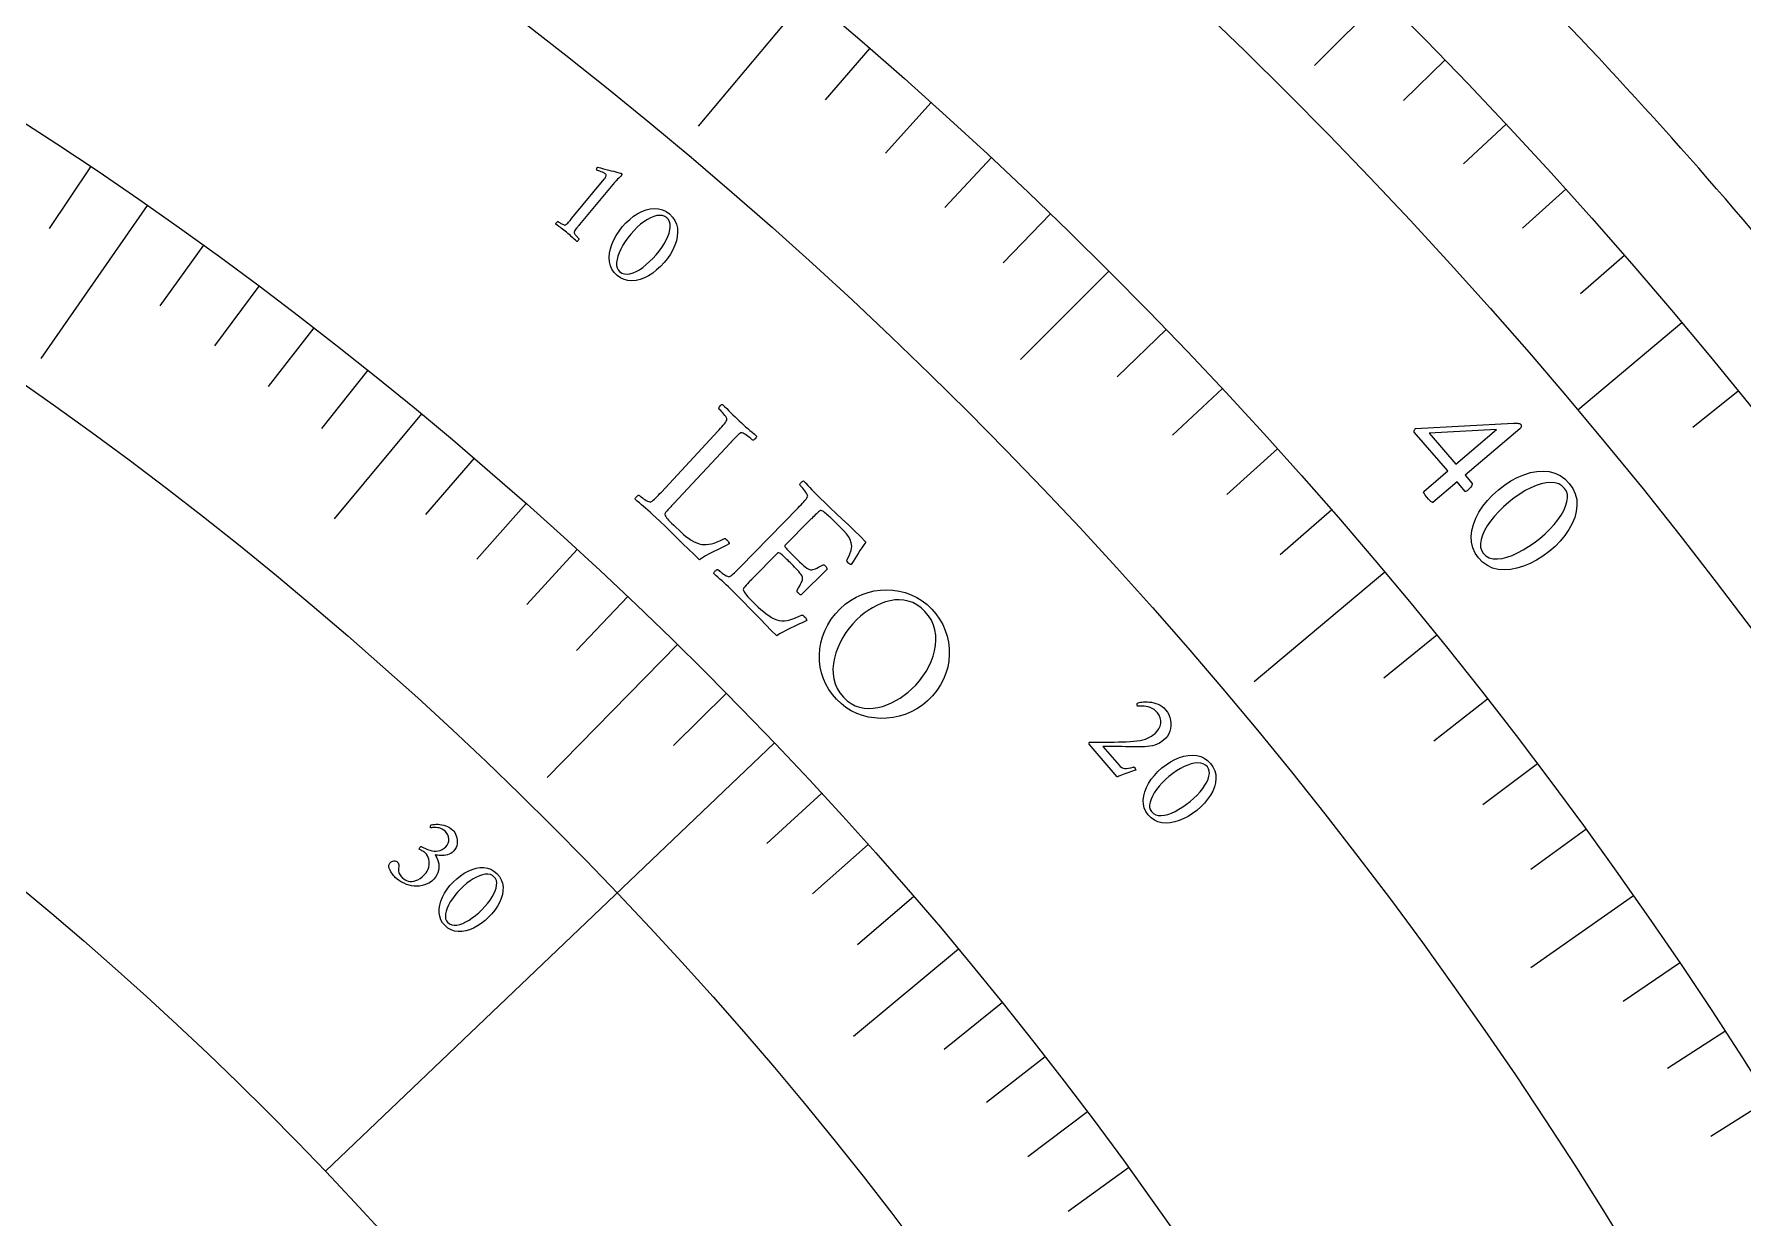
# Model space of a CAD drawing. Header units: millimetres. Extents: x -60 to 60, y -60 to 76.
# Drawn here: x 25.93 to 45.75, y 27.41 to 41.15 of the extents above; entities that cross this region are included whole.
import ezdxf

# ---------------------------------------------------------------- set-up
doc = ezdxf.new("R2010")
doc.units = ezdxf.units.MM
for name, color, linetype in [('CUT_OUTER', 1, 'Continuous'), ('ENGRAVE', 7, 'Continuous'), ('ENGRAVE_FINE', 8, 'Continuous'), ('TEXT', 5, 'Continuous')]:
    doc.layers.add(name, color=color, linetype=linetype)

msp = doc.modelspace()

# ---------------------------------------------------------------- linework, layer by layer
at = {"layer": 'CUT_OUTER'}
msp.add_arc((2.953, 2.4483), 56.2797, 39.53446, 49.76836, dxfattribs=at)
at = {"layer": 'ENGRAVE'}
for points in [[(34.9034, 41.5962), (33.6306, 40.0794)], [(41.5779, 41.5779), (40.7824, 40.7824)], [(27.2413, 39.1561), (26.0077, 37.383)], [(38.3959, 38.3959), (37.3692, 37.3692)], [(45.0434, 37.7959), (43.8369, 36.7835)], [(30.4203, 36.7409), (29.4102, 35.5208)], [(41.5962, 34.9034), (40.0794, 33.6306)], [(33.3912, 34.0634), (31.8792, 32.5209)], [(34.5164, 32.9227), (29.3064, 27.9533)], [(44.48, 31.1452), (43.2905, 30.3124)], [(36.6513, 30.5283), (35.4342, 29.5145)]]:
    msp.add_lwpolyline(points, dxfattribs=at)
for radius in [58.8, 58.8, 57.225, 54.3, 54.3, 51.99, 47.7, 47.7, 45.18, 40.5, 40.5]:
    msp.add_circle((0, 0), radius, dxfattribs=at)
at = {"layer": 'ENGRAVE_FINE'}
for points in [[(35.624, 40.9807), (35.1044, 40.383)], [(42.2972, 40.8459), (41.8116, 40.377)], [(36.3338, 40.3528), (35.8038, 39.7642)], [(43.0036, 40.1015), (42.5099, 39.6412)], [(37.0325, 39.7125), (36.4924, 39.1333)], [(26.5825, 39.6063), (26.101, 38.8889)], [(43.6969, 39.3449), (43.1953, 38.8932)], [(37.7199, 39.0602), (37.1698, 38.4904)], [(27.8927, 38.6948), (27.3874, 37.9939)], [(44.3769, 38.5763), (43.8675, 38.1334)], [(28.5365, 38.2225), (28.0196, 37.5302)], [(29.1724, 37.7393), (28.644, 37.0558)], [(39.0602, 37.7199), (38.4904, 37.1698)], [(29.8005, 37.2454), (29.2607, 36.5708)], [(39.7125, 37.0325), (39.1333, 36.4924)], [(45.6962, 37.004), (45.1716, 36.5792)], [(40.3528, 36.3338), (39.7642, 35.8038)], [(31.0319, 36.2259), (30.4698, 35.5697)], [(31.6349, 35.7005), (31.0619, 35.0538)], [(40.9807, 35.624), (40.383, 35.1044)], [(32.2293, 35.1648), (31.6455, 34.5279)], [(32.8148, 34.6191), (32.2204, 33.992)], [(42.199, 34.1721), (41.5835, 33.6737)], [(33.9585, 33.4979), (33.3434, 32.8911)], [(42.789, 33.4304), (42.1649, 32.9428)], [(43.3659, 32.6786), (42.7334, 32.2019)], [(35.0648, 32.338), (34.4297, 31.7523)], [(43.9296, 31.9167), (43.2889, 31.4512)], [(35.6035, 31.7439), (34.9587, 31.1689)], [(36.1324, 31.1406), (35.4779, 30.5766)], [(45.0167, 30.3642), (44.3601, 29.9213)], [(37.16, 29.907), (36.4869, 29.3653)], [(45.5398, 29.5739), (44.8756, 29.1425)], [(37.6583, 29.2769), (36.9762, 28.7466)], [(46.049, 28.7746), (45.3774, 28.3549)], [(38.1462, 28.6383), (37.4553, 28.1196)], [(38.6235, 27.9913), (37.9239, 27.4843)]]:
    msp.add_lwpolyline(points, dxfattribs=at)
at = {"layer": 'TEXT'}
for points in [[(32.1674, 39.0089), (32.5419, 39.4631), (32.5508, 39.4745), (32.5575, 39.4845), (32.5619, 39.4933), (32.5642, 39.5007), (32.5644, 39.5073), (32.5628, 39.5135), (32.5592, 39.5193), (32.5538, 39.5248), (32.5461, 39.5302), (32.5357, 39.536), (32.5228, 39.5421), (32.5071, 39.5487), (32.4912, 39.5548), (32.4771, 39.5601), (32.4649, 39.5644), (32.4546, 39.5677), (32.4535, 39.5757), (32.4541, 39.5831), (32.4563, 39.5898), (32.4602, 39.5959), (32.4602, 39.5959), (32.4604, 39.5962), (32.4607, 39.5965), (32.4611, 39.597), (32.463, 39.599), (32.4648, 39.6003), (32.4665, 39.6009), (32.4682, 39.6009), (32.4999, 39.5923), (32.5315, 39.5839), (32.5629, 39.5757), (32.5941, 39.5678), (32.624, 39.5603), (32.6511, 39.5534), (32.6756, 39.5471), (32.6975, 39.5414), (32.7155, 39.5366), (32.7286, 39.5331), (32.7366, 39.5308), (32.7397, 39.5297), (32.742, 39.5277), (32.7444, 39.5251), (32.7456, 39.5219), (32.7456, 39.5183), (32.7445, 39.5141), (32.7428, 39.5099), (32.7413, 39.5061), (32.7398, 39.5027), (32.7385, 39.4998), (32.7367, 39.4982), (32.7315, 39.4937), (32.7227, 39.4861), (32.7105, 39.4755), (32.6956, 39.4617), (32.6789, 39.4444), (32.6603, 39.4237), (32.6398, 39.3996), (32.2557, 38.9359), (32.2454, 38.9235), (32.2356, 38.9114), (32.2262, 38.8997), (32.2173, 38.8884), (32.2092, 38.8776), (32.2024, 38.8673), (32.197, 38.8576), (32.1929, 38.8486), (32.1926, 38.8442), (32.1939, 38.8386), (32.1968, 38.8319), (32.2015, 38.824), (32.2073, 38.8157), (32.2136, 38.8075), (32.2204, 38.7995), (32.2277, 38.7917), (32.2347, 38.7845), (32.2407, 38.7786), (32.2457, 38.774), (32.2496, 38.7705), (32.2489, 38.7665), (32.2471, 38.762), (32.2442, 38.7568), (32.2403, 38.7511), (32.2358, 38.7459), (32.2315, 38.742), (32.2272, 38.7395), (32.2229, 38.7384), (32.2071, 38.7535), (32.192, 38.7678), (32.1774, 38.7815), (32.1636, 38.7945), (32.1496, 38.8073), (32.135, 38.8204), (32.1195, 38.8337), (32.1033, 38.8473), (32.0876, 38.8601), (32.0724, 38.8721), (32.0577, 38.8833), (32.0436, 38.8937), (32.0292, 38.904), (32.0137, 38.9151), (31.9972, 38.927), (31.9796, 38.9395), (31.9799, 38.9439), (31.9815, 38.9486), (31.9845, 38.9536), (31.9889, 38.959), (31.9937, 38.9639), (31.9982, 38.9677), (32.0023, 38.9703), (32.0061, 38.9718), (32.0102, 38.9686), (32.0158, 38.9646), (32.0227, 38.9598), (32.031, 38.9542), (32.0401, 38.9485), (32.0492, 38.9433), (32.0584, 38.9387), (32.0677, 38.9346), (32.0763, 38.9316), (32.0832, 38.9301), (32.0885, 38.9301), (32.0923, 38.9318), (32.1005, 38.9374), (32.109, 38.9445), (32.118, 38.9529), (32.1274, 38.9627), (32.1371, 38.9734), (32.147, 38.9847), (32.1571, 38.9965), (32.1674, 39.0089)], [(33.2981, 39.0585), (33.3336, 39.0229), (33.3608, 38.9839), (33.3796, 38.9415), (33.39, 38.8955), (33.3929, 38.8473), (33.3891, 38.7979), (33.3784, 38.7473), (33.3609, 38.6955), (33.3375, 38.6437), (33.3089, 38.593), (33.2752, 38.5434), (33.2364, 38.4949), (33.194, 38.4494), (33.1498, 38.4089), (33.1037, 38.3733), (33.0558, 38.3427), (33.007, 38.3178), (32.9585, 38.2996), (32.9103, 38.288), (32.8623, 38.283), (32.8156, 38.2857), (32.7714, 38.2969), (32.7295, 38.3167), (32.69, 38.3451), (32.6567, 38.3788), (32.6311, 38.4165), (32.6132, 38.4583), (32.6031, 38.504), (32.6001, 38.5524), (32.6037, 38.6021), (32.6137, 38.6531), (32.6303, 38.7054), (32.6527, 38.7578), (32.6804, 38.8091), (32.7133, 38.8593), (32.7514, 38.9083), (32.7932, 38.9543), (32.837, 38.9953), (32.8827, 39.0314), (32.9304, 39.0625), (32.979, 39.0877), (33.0276, 39.106), (33.0761, 39.1175), (33.1244, 39.122), (33.1715, 39.1188), (33.2162, 39.1072), (33.2584, 39.0871), (33.2981, 39.0585)], [(33.2691, 39.0128), (33.2441, 39.0295), (33.2163, 39.0394), (33.1855, 39.0426), (33.1519, 39.0391), (33.1163, 39.0295), (33.0796, 39.0147), (33.0418, 38.9945), (33.0029, 38.9691), (32.9637, 38.9391), (32.9251, 38.9051), (32.8871, 38.8672), (32.8498, 38.8253), (32.8151, 38.782), (32.7842, 38.7386), (32.757, 38.695), (32.7337, 38.6512), (32.7145, 38.6085), (32.7001, 38.5681), (32.6903, 38.5299), (32.6852, 38.494), (32.6853, 38.4614), (32.6912, 38.4332), (32.7028, 38.4093), (32.7203, 38.3898), (32.7464, 38.3723), (32.7751, 38.3621), (32.8065, 38.3592), (32.8404, 38.3636), (32.8762, 38.3744), (32.9132, 38.3906), (32.9512, 38.4122), (32.9904, 38.4392), (33.0298, 38.4705), (33.0685, 38.5052), (33.1065, 38.5432), (33.1437, 38.5845), (33.1791, 38.6279), (33.2103, 38.671), (33.2375, 38.7137), (33.2606, 38.7562), (33.2792, 38.7976), (33.2931, 38.8369), (33.3022, 38.8741), (33.3065, 38.9092), (33.3056, 38.9413), (33.2991, 38.9693), (33.2869, 38.9931), (33.2691, 39.0128)], [(33.3478, 35.6991), (33.346, 35.6972), (33.3439, 35.6949), (33.3413, 35.6922), (33.3384, 35.689), (33.3308, 35.6809), (33.3221, 35.6716), (33.3123, 35.6611), (33.3014, 35.6495), (33.2904, 35.6374), (33.28, 35.6257), (33.2704, 35.6144), (33.2614, 35.6033), (33.254, 35.5933), (33.249, 35.585), (33.2464, 35.5784), (33.2461, 35.5735), (33.25, 35.56), (33.2558, 35.5467), (33.2637, 35.5337), (33.2737, 35.5209), (33.2864, 35.5069), (33.3029, 35.4899), (33.3232, 35.47), (33.3471, 35.4472), (33.4386, 35.3609), (33.4631, 35.339), (33.49, 35.3174), (33.5193, 35.2961), (33.551, 35.275), (33.5833, 35.2561), (33.6142, 35.2414), (33.6438, 35.2309), (33.6722, 35.2247), (33.6982, 35.2225), (33.7256, 35.2229), (33.7546, 35.2259), (33.785, 35.2315), (33.8174, 35.2403), (33.8523, 35.2531), (33.8896, 35.2699), (33.9294, 35.2907), (33.9363, 35.2925), (33.9441, 35.291), (33.9527, 35.2863), (33.9622, 35.2783), (33.9753, 35.2646), (33.9847, 35.2519), (33.9904, 35.2404), (33.9924, 35.2301), (33.9481, 35.2078), (33.9023, 35.185), (33.8549, 35.1616), (33.8061, 35.1377), (33.7591, 35.1136), (33.717, 35.09), (33.6799, 35.0667), (33.6478, 35.0439), (33.583, 35.1064), (33.5187, 35.169), (33.4549, 35.2317), (33.3915, 35.2945), (33.3261, 35.359), (33.256, 35.427), (33.1812, 35.4982), (33.1017, 35.5728), (33.0738, 35.5984), (33.0471, 35.6223), (33.0216, 35.6445), (32.9972, 35.665), (32.9734, 35.685), (32.9494, 35.7057), (32.9252, 35.7271), (32.9009, 35.7491), (32.9018, 35.7558), (32.9047, 35.7629), (32.9097, 35.7704), (32.9169, 35.7783), (32.9248, 35.7855), (32.932, 35.7909), (32.9387, 35.7946), (32.9446, 35.7966), (32.9509, 35.7911), (32.9595, 35.7841), (32.9705, 35.7754), (32.9839, 35.765), (32.9986, 35.7543), (33.0135, 35.7444), (33.0286, 35.7353), (33.0438, 35.727), (33.0577, 35.7206), (33.0691, 35.7169), (33.0778, 35.7161), (33.0839, 35.7182), (33.0969, 35.7263), (33.1106, 35.7365), (33.125, 35.749), (33.1399, 35.7636), (33.1555, 35.7796), (33.1715, 35.7963), (33.188, 35.8138), (33.205, 35.832), (33.8578, 36.5365), (33.8747, 36.5549), (33.891, 36.5728), (33.9068, 36.5903), (33.9219, 36.6074), (33.9356, 36.6238), (33.9471, 36.6394), (33.9564, 36.654), (33.9635, 36.6678), (33.9655, 36.6747), (33.9641, 36.6837), (33.9592, 36.6947), (33.9508, 36.7078), (33.9404, 36.7218), (33.9293, 36.7359), (33.9175, 36.75), (33.9052, 36.764), (33.8935, 36.7768), (33.8836, 36.7874), (33.8756, 36.7956), (33.8695, 36.8016), (33.8709, 36.8077), (33.874, 36.8147), (33.8788, 36.8224), (33.8853, 36.8309), (33.8926, 36.8386), (33.8996, 36.8443), (33.9065, 36.8477), (33.9132, 36.849), (33.9382, 36.8243), (33.9629, 36.7997), (33.9873, 36.7751), (34.0113, 36.7506), (34.0352, 36.7264), (34.0592, 36.7028), (34.0832, 36.6796), (34.1073, 36.6569), (34.1322, 36.6339), (34.1571, 36.6116), (34.182, 36.5899), (34.2068, 36.5687), (34.2318, 36.5476), (34.2573, 36.5258), (34.2831, 36.5034), (34.3094, 36.4804), (34.3086, 36.4736), (34.3057, 36.4665), (34.3006, 36.4591), (34.2933, 36.4513), (34.2853, 36.4441), (34.278, 36.4388), (34.2713, 36.4352), (34.2652, 36.4334), (34.2589, 36.4391), (34.2501, 36.4465), (34.2389, 36.4555), (34.2252, 36.4663), (34.2104, 36.4775), (34.1957, 36.488), (34.1811, 36.4978), (34.1667, 36.5069), (34.1533, 36.5141), (34.1419, 36.5183), (34.1325, 36.5194), (34.1251, 36.5175), (34.1143, 36.5106), (34.1029, 36.5019), (34.0909, 36.4915), (34.0782, 36.4793), (34.0649, 36.4659), (34.0512, 36.4517), (34.037, 36.4368), (34.0223, 36.4212), (34.0199, 36.4187), (34.0176, 36.4161), (34.0152, 36.4136), (34.0129, 36.4111), (34.0105, 36.4086), (34.0082, 36.406), (34.0058, 36.4035), (34.0034, 36.401)], [(43.1726, 36.6176), (43.1773, 36.6109), (43.18, 36.604), (43.1806, 36.597), (43.1791, 36.5899), (43.1763, 36.5831), (43.1729, 36.5771), (43.1689, 36.5717), (43.1642, 36.5672), (42.5275, 36.0277), (42.6087, 35.9315), (42.6109, 35.9264), (42.6104, 35.9195), (42.6073, 35.9106), (42.6014, 35.8998), (42.5935, 35.8882), (42.5841, 35.8767), (42.5731, 35.8653), (42.5606, 35.8541), (42.5519, 35.8472), (42.5438, 35.8421), (42.5365, 35.8386), (42.5299, 35.8367), (42.4348, 35.9492), (42.152, 35.7096), (42.1512, 35.7101), (42.1487, 35.7114), (42.1446, 35.7137), (42.1388, 35.7168), (42.1305, 35.7229), (42.1189, 35.7341), (42.1038, 35.7503), (42.0853, 35.7715), (42.0647, 35.7973), (42.052, 35.8174), (42.0469, 35.8316), (42.0497, 35.8401), (42.3268, 36.0764), (41.9379, 36.5277), (41.9373, 36.5339), (41.9376, 36.54), (41.9389, 36.5461), (41.9412, 36.552), (41.9439, 36.5576), (41.9469, 36.5624), (41.9499, 36.5664), (41.9531, 36.5697), (43.09, 36.6313), (43.0992, 36.6312), (43.1099, 36.6309), (43.122, 36.6303), (43.1355, 36.6295), (43.1486, 36.6281), (43.1591, 36.6256), (43.1671, 36.6222), (43.1726, 36.6176)], [(42.891, 36.5573), (42.1092, 36.5157), (42.4192, 36.1551)], [(43.7357, 35.933), (43.7776, 35.8728), (43.8066, 35.8097), (43.8227, 35.7439), (43.826, 35.6753), (43.8178, 35.6054), (43.7996, 35.5355), (43.7713, 35.4658), (43.733, 35.3961), (43.6861, 35.328), (43.6321, 35.2628), (43.571, 35.2005), (43.5028, 35.1412), (43.4304, 35.0871), (43.3567, 35.0405), (43.2815, 35.0015), (43.2049, 34.9701), (43.1287, 34.9471), (43.0546, 34.9335), (42.9825, 34.9293), (42.9126, 34.9346), (42.8466, 34.9503), (42.7862, 34.9777), (42.7314, 35.0167), (42.6822, 35.0674), (42.6431, 35.1241), (42.6162, 35.1846), (42.6014, 35.2488), (42.5986, 35.3168), (42.6067, 35.3868), (42.6244, 35.4571), (42.6518, 35.5275), (42.6888, 35.5983), (42.7342, 35.6676), (42.7868, 35.7341), (42.8467, 35.7976), (42.9137, 35.8582), (42.9852, 35.9135), (43.0583, 35.9612), (43.1329, 36.0012), (43.2092, 36.0336), (43.2853, 36.0573), (43.3596, 36.0711), (43.432, 36.075), (43.5025, 36.0691), (43.5693, 36.0524), (43.6305, 36.0241), (43.6859, 35.9843), (43.7357, 35.933)], [(35.0431, 35.7633), (35.1027, 35.7054), (35.1659, 35.645), (35.2325, 35.5822), (35.3024, 35.5171), (35.3733, 35.4507), (35.4427, 35.3844), (35.5105, 35.3183), (35.5767, 35.2522), (35.5515, 35.2183), (35.5281, 35.185), (35.5066, 35.1524), (35.4869, 35.1203), (35.4678, 35.0884), (35.4481, 35.0563), (35.4277, 35.0241), (35.4068, 34.9916), (35.3984, 34.993), (35.3895, 34.9968), (35.3803, 35.0031), (35.3706, 35.0118), (35.3619, 35.0221), (35.357, 35.0313), (35.3561, 35.0394), (35.359, 35.0464), (35.3884, 35.1046), (35.4062, 35.1567), (35.4125, 35.2028), (35.4073, 35.243), (35.3937, 35.2795), (35.3746, 35.3149), (35.3503, 35.349), (35.3205, 35.382), (35.1806, 35.5211), (35.1745, 35.5271), (35.1662, 35.535), (35.1557, 35.5448), (35.1431, 35.5567), (35.1294, 35.5691), (35.1158, 35.5808), (35.1023, 35.5918), (35.0889, 35.6021), (35.0765, 35.6104), (35.066, 35.6157), (35.0575, 35.6178), (35.0508, 35.6169), (35.0399, 35.6103), (35.0282, 35.602), (35.0159, 35.5919), (35.0029, 35.58), (34.9896, 35.5671), (34.9761, 35.5539), (34.9625, 35.5404), (34.9488, 35.5266), (34.9435, 35.5212), (34.9387, 35.5164), (34.9346, 35.5122), (34.931, 35.5086), (34.6371, 35.2098), (34.6355, 35.2055), (34.6372, 35.1991), (34.6422, 35.1908), (34.6505, 35.1804), (34.6608, 35.1688), (34.672, 35.1568), (34.684, 35.1443), (34.6968, 35.1315), (34.7809, 35.0483), (34.8083, 35.0214), (34.8329, 34.9982), (34.8547, 34.9785), (34.8737, 34.9623), (34.8908, 34.9496), (34.9067, 34.94), (34.9215, 34.9335), (34.9352, 34.9303), (34.9486, 34.9297), (34.9626, 34.9314), (34.9772, 34.9353), (34.9924, 34.9415), (35.009, 34.9496), (35.0279, 34.9597), (35.049, 34.9715), (35.0724, 34.9852), (35.0795, 34.9881), (35.0875, 34.9871), (35.0967, 34.9822), (35.1068, 34.9735), (35.1155, 34.9638), (35.1216, 34.9545), (35.1253, 34.9457), (35.1266, 34.9373), (34.8261, 34.6384), (34.8192, 34.6397), (34.8114, 34.6434), (34.8029, 34.6495), (34.7935, 34.6581), (34.7854, 34.6677), (34.7805, 34.6769), (34.7789, 34.6857), (34.7805, 34.694), (34.7963, 34.7207), (34.8095, 34.7437), (34.8199, 34.763), (34.8278, 34.7787), (34.8336, 34.7917), (34.8379, 34.8028), (34.8409, 34.812), (34.8424, 34.8195), (34.8429, 34.826), (34.8428, 34.8325), (34.842, 34.8391), (34.8407, 34.8456), (34.8383, 34.854), (34.8327, 34.8646), (34.8239, 34.8773), (34.812, 34.8922), (34.798, 34.9084), (34.783, 34.9251), (34.7672, 34.9423), (34.7504, 34.96), (34.7333, 34.9777), (34.7167, 34.9947), (34.7005, 35.0111), (34.6846, 35.0269), (34.6735, 35.0378), (34.6616, 35.0493), (34.6488, 35.0614), (34.6352, 35.0741), (34.6216, 35.0866), (34.6087, 35.0979), (34.5965, 35.1081), (34.585, 35.1172), (34.5748, 35.1241), (34.5663, 35.1279), (34.5596, 35.1285), (34.5547, 35.126), (34.2543, 34.8206), (34.2524, 34.8188), (34.2502, 34.8165), (34.2476, 34.8138), (34.2446, 34.8108), (34.2325, 34.7984), (34.2189, 34.7843), (34.2038, 34.7684), (34.1872, 34.7509), (34.1722, 34.734), (34.1616, 34.7203), (34.1556, 34.7099), (34.1542, 34.7026), (34.1577, 34.6889), (34.1632, 34.6755), (34.1708, 34.6623), (34.1804, 34.6493), (34.1928, 34.6349), (34.2089, 34.6175), (34.2286, 34.5971), (34.2519, 34.5737), (34.3282, 34.498), (34.3572, 34.4706), (34.3873, 34.4447), (34.4187, 34.4205), (34.4513, 34.3979), (34.4836, 34.3781), (34.5144, 34.3623), (34.5436, 34.3506), (34.5711, 34.3428), (34.6014, 34.3378), (34.6322, 34.3373), (34.6635, 34.3413), (34.6954, 34.3499), (34.728, 34.3614), (34.7613, 34.3739), (34.7953, 34.3875), (34.83, 34.4022), (34.8369, 34.4038), (34.8446, 34.4021), (34.8532, 34.3972), (34.8625, 34.389), (34.8752, 34.3749), (34.8842, 34.362), (34.8896, 34.3504), (34.8914, 34.34), (34.8465, 34.3189), (34.8001, 34.2973), (34.7522, 34.2751), (34.7028, 34.2524), (34.6551, 34.2296), (34.6125, 34.207), (34.5748, 34.1848), (34.5421, 34.1628), (34.4789, 34.2269), (34.4162, 34.2911), (34.3541, 34.3555), (34.2924, 34.4199), (34.2286, 34.4861), (34.1603, 34.5558), (34.0874, 34.629), (34.0098, 34.7056), (33.9826, 34.7319), (33.9566, 34.7565), (33.9316, 34.7793), (33.9078, 34.8004), (33.8844, 34.8211), (33.861, 34.8424), (33.8374, 34.8644), (33.8137, 34.8871), (33.8147, 34.8937), (33.8178, 34.9007), (33.823, 34.9081), (33.8304, 34.9158), (33.8385, 34.9228), (33.8459, 34.928), (33.8526, 34.9316), (33.8586, 34.9334), (33.8647, 34.9278), (33.8731, 34.9205), (33.8839, 34.9115), (33.8971, 34.9008), (33.9115, 34.8897), (33.9261, 34.8794), (33.9409, 34.87), (33.9559, 34.8613), (33.9697, 34.8545), (33.9809, 34.8505), (33.9896, 34.8495), (33.9957, 34.8514), (34.009, 34.8592), (34.023, 34.8691), (34.0376, 34.8811), (34.053, 34.8953), (34.0689, 34.9109), (34.0854, 34.9273), (34.1023, 34.9443), (34.1197, 34.9621), (34.7906, 35.6495), (34.8079, 35.6674), (34.8247, 35.6849), (34.8409, 35.702), (34.8565, 35.7187), (34.8706, 35.7347), (34.8825, 35.75), (34.8922, 35.7644), (34.8996, 35.778), (34.9018, 35.7848), (34.9007, 35.7938), (34.896, 35.805), (34.888, 35.8182), (34.8779, 35.8326), (34.8672, 35.8469), (34.8558, 35.8613), (34.8438, 35.8756), (34.8325, 35.8888), (34.8229, 35.8996), (34.8151, 35.908), (34.8091, 35.9141), (34.8107, 35.9202), (34.8139, 35.9271), (34.8189, 35.9347), (34.8257, 35.943), (34.8331, 35.9506), (34.8403, 35.956), (34.8473, 35.9593), (34.854, 35.9604), (34.8784, 35.9351), (34.9024, 35.9098), (34.9262, 35.8846), (34.9496, 35.8595), (34.9728, 35.8347), (34.9962, 35.8104), (35.0196, 35.7866), (35.0431, 35.7633)], [(43.6824, 35.8749), (43.6508, 35.9054), (43.6134, 35.9269), (43.5701, 35.9394), (43.521, 35.943), (43.4676, 35.9385), (43.4111, 35.9266), (43.3518, 35.9075), (43.2895, 35.8811), (43.2257, 35.8481), (43.1618, 35.8092), (43.0978, 35.7646), (43.0336, 35.7142), (42.9729, 35.661), (42.9176, 35.6066), (42.8676, 35.5511), (42.823, 35.4944), (42.7847, 35.4382), (42.7537, 35.384), (42.73, 35.3318), (42.7135, 35.2817), (42.7053, 35.235), (42.7065, 35.1931), (42.717, 35.156), (42.737, 35.1236), (42.7699, 35.0919), (42.8084, 35.07), (42.8524, 35.0578), (42.9022, 35.0554), (42.9562, 35.0617), (43.0132, 35.0754), (43.0733, 35.0965), (43.1363, 35.125), (43.2008, 35.1598), (43.2651, 35.1995), (43.3293, 35.244), (43.3933, 35.2935), (43.4551, 35.3465), (43.5109, 35.4001), (43.5608, 35.4544), (43.6048, 35.5093), (43.642, 35.5637), (43.672, 35.6164), (43.6945, 35.6674), (43.7097, 35.7167), (43.7166, 35.763), (43.7144, 35.8047), (43.703, 35.8421), (43.6824, 35.8749)], [(36.3401, 34.4747), (36.3894, 34.4176), (36.4321, 34.3573), (36.4682, 34.2938), (36.4976, 34.2272), (36.5201, 34.1584), (36.5355, 34.0885), (36.5437, 34.0175), (36.5448, 33.9454), (36.5388, 33.8731), (36.5256, 33.8018), (36.5052, 33.7314), (36.4777, 33.6618), (36.4428, 33.5943), (36.4002, 33.5298), (36.3498, 33.4683), (36.2918, 33.4098), (36.2319, 33.3597), (36.1689, 33.3168), (36.1031, 33.2811), (36.0343, 33.2526), (35.9637, 33.231), (35.8925, 33.216), (35.8207, 33.2075), (35.7483, 33.2055), (35.6764, 33.2101), (35.6061, 33.2214), (35.5374, 33.2392), (35.4702, 33.2637), (35.4058, 33.2948), (35.3453, 33.3323), (35.2885, 33.3764), (35.2356, 33.4269), (35.1884, 33.4816), (35.1475, 33.5396), (35.1127, 33.601), (35.0841, 33.6658), (35.062, 33.7329), (35.0468, 33.8013), (35.0386, 33.8709), (35.0372, 33.9417), (35.0428, 34.0129), (35.0553, 34.0835), (35.0747, 34.1536), (35.101, 34.2231), (35.1344, 34.291), (35.1752, 34.356), (35.2234, 34.4182), (35.279, 34.4776), (35.3374, 34.5297), (35.3991, 34.5747), (35.464, 34.6127), (35.5322, 34.6436), (35.6024, 34.6675), (35.6735, 34.6846), (35.7454, 34.6948), (35.8181, 34.6981), (35.8905, 34.6944), (35.9617, 34.6837), (36.0317, 34.6658), (36.1003, 34.641), (36.1663, 34.6092), (36.2283, 34.5709), (36.2862, 34.5261), (36.3401, 34.4747)], [(36.2623, 34.4463), (36.2168, 34.489), (36.1694, 34.5233), (36.1202, 34.5494), (36.0691, 34.567), (36.0169, 34.5775), (35.9644, 34.5817), (35.9118, 34.5796), (35.8588, 34.5714), (35.8062, 34.5578), (35.7543, 34.5396), (35.7032, 34.5168), (35.653, 34.4895), (35.6043, 34.4587), (35.5579, 34.4254), (35.5139, 34.3898), (35.4722, 34.3517), (35.4266, 34.3045), (35.3843, 34.2541), (35.3452, 34.2007), (35.3093, 34.1442), (35.2774, 34.0856), (35.2504, 34.026), (35.2284, 33.9655), (35.2113, 33.904), (35.1998, 33.8426), (35.1948, 33.782), (35.1963, 33.7224), (35.2041, 33.6637), (35.2194, 33.6068), (35.2432, 33.5527), (35.2753, 33.5013), (35.3159, 33.4527), (35.3601, 33.4111), (35.4062, 33.3776), (35.4543, 33.3523), (35.5044, 33.335), (35.5559, 33.3248), (35.6081, 33.3208), (35.6611, 33.3229), (35.7148, 33.331), (35.7685, 33.3445), (35.8213, 33.3624), (35.8734, 33.3848), (35.9245, 33.4117), (35.9741, 33.442), (36.0214, 33.4745), (36.0663, 33.5094), (36.1088, 33.5467), (36.1553, 33.5929), (36.1984, 33.6422), (36.2383, 33.6947), (36.2749, 33.7503), (36.3073, 33.808), (36.3345, 33.8671), (36.3566, 33.9274), (36.3735, 33.989), (36.3846, 34.0508), (36.3891, 34.1118), (36.387, 34.1719), (36.3784, 34.2313), (36.3622, 34.2889), (36.3375, 34.3439), (36.3041, 34.3964), (36.2623, 34.4463)], [(38.7075, 32.6058), (38.6885, 32.5996), (38.6685, 32.5928), (38.6474, 32.5854), (38.6253, 32.5773), (38.6031, 32.569), (38.5818, 32.561), (38.5614, 32.5532), (38.5418, 32.5457), (38.5243, 32.5389), (38.5099, 32.5333), (38.4986, 32.5289), (38.4905, 32.5257), (38.1652, 32.9067), (38.165, 32.9095), (38.1652, 32.9127), (38.1656, 32.9163), (38.1663, 32.9203), (38.1672, 32.9241), (38.1684, 32.9273), (38.1698, 32.9297), (38.1713, 32.9315), (38.2176, 32.931), (38.2646, 32.9306), (38.3125, 32.9304), (38.3611, 32.9303), (38.4099, 32.9305), (38.4581, 32.9311), (38.5057, 32.9321), (38.5526, 32.9335), (38.5981, 32.9354), (38.641, 32.9379), (38.6816, 32.9408), (38.7196, 32.9444), (38.757, 32.9494), (38.7903, 32.9562), (38.8194, 32.9646), (38.8444, 32.9748), (38.867, 32.9867), (38.8889, 33.0001), (38.9103, 33.0151), (38.931, 33.0316), (38.9565, 33.057), (38.9759, 33.0847), (38.9893, 33.1149), (38.9968, 33.1476), (38.9978, 33.1807), (38.9919, 33.212), (38.9792, 33.2415), (38.9596, 33.2693), (38.94, 33.2899), (38.9191, 33.307), (38.897, 33.3206), (38.8738, 33.3307), (38.8504, 33.3381), (38.828, 33.3435), (38.8065, 33.3469), (38.7859, 33.3485), (38.7672, 33.3488), (38.7514, 33.3485), (38.7385, 33.3478), (38.7284, 33.3466), (38.7259, 33.3505), (38.7243, 33.3552), (38.7235, 33.3608), (38.7235, 33.3672), (38.7241, 33.3734), (38.7251, 33.3782), (38.7263, 33.3817), (38.7279, 33.3839), (38.7359, 33.3865), (38.7471, 33.3892), (38.7613, 33.392), (38.7785, 33.3947), (38.7981, 33.3968), (38.8192, 33.3977), (38.8419, 33.3973), (38.8662, 33.3956), (38.8912, 33.3924), (38.9162, 33.3872), (38.9411, 33.38), (38.9659, 33.3709), (38.99, 33.3593), (39.0127, 33.3446), (39.0339, 33.3269), (39.0537, 33.306), (39.0746, 33.2782), (39.091, 33.2488), (39.103, 33.2177), (39.1107, 33.185), (39.1142, 33.1519), (39.1138, 33.1194), (39.1095, 33.0877), (39.1013, 33.0566), (39.0894, 33.0272), (39.0741, 33.0004), (39.0554, 32.9763), (39.0332, 32.9548), (39.0087, 32.9359), (38.9832, 32.9199), (38.9565, 32.9066), (38.9287, 32.896), (38.9001, 32.8879), (38.8709, 32.8819), (38.841, 32.8781), (38.8106, 32.8764), (38.7694, 32.8758), (38.7266, 32.8755), (38.6821, 32.8756), (38.6359, 32.8761), (38.5896, 32.8768), (38.5447, 32.8775), (38.5011, 32.8782), (38.459, 32.879), (38.4197, 32.8798), (38.3846, 32.8804), (38.3536, 32.8809), (38.3267, 32.8812), (38.5137, 32.662), (38.5283, 32.6474), (38.5443, 32.6365), (38.5616, 32.6294), (38.5804, 32.6259), (38.601, 32.6257), (38.6241, 32.6281), (38.6497, 32.6333), (38.6778, 32.6411), (38.6822, 32.642), (38.6865, 32.6411), (38.6909, 32.6386), (38.6952, 32.6343), (38.6967, 32.6322), (38.6985, 32.6293), (38.7004, 32.6256), (38.7025, 32.621), (38.7045, 32.6164), (38.706, 32.6123), (38.707, 32.6087), (38.7075, 32.6058)], [(39.5747, 32.6829), (39.6035, 32.6418), (39.6234, 32.5986), (39.6346, 32.5535), (39.6369, 32.5065), (39.6314, 32.4585), (39.619, 32.4105), (39.5997, 32.3625), (39.5735, 32.3146), (39.5414, 32.2676), (39.5045, 32.2226), (39.4627, 32.1797), (39.416, 32.1386), (39.3664, 32.1012), (39.3158, 32.069), (39.2643, 32.042), (39.2117, 32.0201), (39.1594, 32.0041), (39.1084, 31.9945), (39.0589, 31.9915), (39.0108, 31.995), (38.9653, 32.0057), (38.9237, 32.0244), (38.8859, 32.0512), (38.8519, 32.086), (38.8249, 32.125), (38.8063, 32.1666), (38.796, 32.2108), (38.794, 32.2576), (38.7994, 32.3057), (38.8115, 32.3541), (38.8303, 32.4026), (38.8557, 32.4512), (38.8869, 32.4989), (38.923, 32.5446), (38.9641, 32.5883), (39.0102, 32.63), (39.0594, 32.668), (39.1096, 32.7008), (39.1608, 32.7284), (39.2132, 32.7508), (39.2655, 32.7672), (39.3165, 32.7768), (39.3662, 32.7796), (39.4147, 32.7756), (39.4605, 32.7643), (39.5025, 32.7451), (39.5405, 32.718), (39.5747, 32.6829)], [(39.5381, 32.643), (39.5165, 32.6637), (39.4907, 32.6784), (39.461, 32.6869), (39.4273, 32.6892), (39.3906, 32.686), (39.3519, 32.6777), (39.3112, 32.6645), (39.2684, 32.6462), (39.2246, 32.6234), (39.1807, 32.5967), (39.1367, 32.5659), (39.0926, 32.5312), (39.051, 32.4946), (39.013, 32.4571), (38.9787, 32.4189), (38.9481, 32.3799), (38.9218, 32.3412), (38.9006, 32.3039), (38.8843, 32.268), (38.873, 32.2335), (38.8675, 32.2013), (38.8684, 32.1725), (38.8757, 32.147), (38.8895, 32.1248), (38.9122, 32.103), (38.9387, 32.0879), (38.9691, 32.0796), (39.0033, 32.0781), (39.0404, 32.0825), (39.0796, 32.092), (39.1208, 32.1067), (39.1641, 32.1265), (39.2084, 32.1505), (39.2525, 32.178), (39.2965, 32.2088), (39.3403, 32.243), (39.3827, 32.2795), (39.421, 32.3165), (39.4551, 32.354), (39.4852, 32.3918), (39.5107, 32.4293), (39.5312, 32.4656), (39.5467, 32.5006), (39.557, 32.5345), (39.5617, 32.5662), (39.5602, 32.5949), (39.5523, 32.6205), (39.5381, 32.643)], [(30.7844, 31.9082), (30.7962, 31.8951), (30.8069, 31.8797), (30.8165, 31.8618), (30.825, 31.8416), (30.8316, 31.8199), (30.8356, 31.7976), (30.837, 31.7747), (30.8356, 31.7511), (30.831, 31.7278), (30.8222, 31.7056), (30.8094, 31.6845), (30.7926, 31.6645), (30.7773, 31.6507), (30.7607, 31.6393), (30.7427, 31.6304), (30.7235, 31.6239), (30.7037, 31.6194), (30.684, 31.6165), (30.6644, 31.6151), (30.6448, 31.6153), (30.6261, 31.6165), (30.6089, 31.6181), (30.5931, 31.6202), (30.5789, 31.6226), (30.59, 31.6063), (30.5999, 31.5876), (30.6086, 31.5666), (30.6159, 31.5434), (30.6211, 31.5187), (30.6234, 31.4933), (30.6229, 31.4673), (30.6195, 31.4407), (30.6123, 31.4142), (30.6008, 31.3887), (30.5847, 31.364), (30.5643, 31.3403), (30.5399, 31.3179), (30.514, 31.2992), (30.4867, 31.2842), (30.4578, 31.2728), (30.4281, 31.2648), (30.3982, 31.26), (30.368, 31.2582), (30.3375, 31.2595), (30.3071, 31.2636), (30.2773, 31.2703), (30.2481, 31.2797), (30.2195, 31.2917), (30.1918, 31.306), (30.1657, 31.3223), (30.1411, 31.3407), (30.118, 31.3611), (30.1086, 31.3709), (30.0986, 31.3824), (30.088, 31.3957), (30.077, 31.4108), (30.0664, 31.4268), (30.0573, 31.443), (30.0495, 31.4594), (30.0432, 31.4759), (30.0429, 31.4799), (30.043, 31.4854), (30.0436, 31.4924), (30.0446, 31.5008), (30.0464, 31.5095), (30.0493, 31.5174), (30.0533, 31.5245), (30.0583, 31.5308), (30.0684, 31.5399), (30.0791, 31.5465), (30.0904, 31.5507), (30.1023, 31.5525), (30.114, 31.552), (30.1245, 31.5495), (30.134, 31.5451), (30.1423, 31.5386), (30.1507, 31.5288), (30.1562, 31.5181), (30.1588, 31.5065), (30.1586, 31.494), (30.1572, 31.4813), (30.1562, 31.4689), (30.1557, 31.4568), (30.1557, 31.4452), (30.1568, 31.432), (30.1595, 31.4192), (30.1639, 31.4068), (30.17, 31.3948), (30.1772, 31.3834), (30.185, 31.3727), (30.1933, 31.3627), (30.2023, 31.3534), (30.2158, 31.3421), (30.231, 31.3325), (30.2481, 31.3246), (30.2669, 31.3184), (30.2871, 31.3147), (30.3086, 31.3143), (30.3313, 31.3172), (30.3553, 31.3234), (30.38, 31.3336), (30.4053, 31.3487), (30.431, 31.3687), (30.4571, 31.3935), (30.4744, 31.4134), (30.4883, 31.4343), (30.4988, 31.4562), (30.5061, 31.479), (30.5103, 31.5022), (30.5118, 31.5252), (30.5105, 31.5478), (30.5064, 31.5702), (30.4997, 31.5915), (30.4904, 31.6111), (30.4785, 31.6289), (30.4641, 31.6449), (30.4559, 31.6521), (30.4471, 31.6589), (30.4376, 31.665), (30.4275, 31.6706), (30.4177, 31.6757), (30.4092, 31.6803), (30.4019, 31.6843), (30.3959, 31.6878), (30.3973, 31.6944), (30.3997, 31.7006), (30.4033, 31.7065), (30.4079, 31.7121), (30.411, 31.7151), (30.414, 31.7174), (30.4167, 31.7191), (30.4192, 31.7199), (30.4429, 31.7068), (30.4671, 31.6951), (30.4919, 31.685), (30.5172, 31.6765), (30.5426, 31.6702), (30.5676, 31.6667), (30.5922, 31.6661), (30.6164, 31.6683), (30.6398, 31.6741), (30.6622, 31.6841), (30.6836, 31.6982), (30.7039, 31.7166), (30.7199, 31.7363), (30.731, 31.7578), (30.7372, 31.7808), (30.7386, 31.8055), (30.7351, 31.8304), (30.7266, 31.8538), (30.7132, 31.8759), (30.695, 31.8965), (30.6793, 31.9099), (30.6629, 31.9206), (30.6458, 31.9285), (30.628, 31.9337), (30.6103, 31.9369), (30.5937, 31.9388), (30.5782, 31.9395), (30.5637, 31.9389), (30.551, 31.9379), (30.5407, 31.9373), (30.5327, 31.9371), (30.5272, 31.9373), (30.5256, 31.9396), (30.5249, 31.9428), (30.5249, 31.9468), (30.5258, 31.9517), (30.5274, 31.9568), (30.5294, 31.9614), (30.5319, 31.9656), (30.535, 31.9692), (30.5536, 31.9728), (30.5731, 31.9752), (30.5935, 31.9764), (30.6148, 31.9764), (30.6365, 31.9748), (30.6584, 31.9716), (30.6804, 31.9666), (30.7025, 31.9598), (30.7242, 31.9508), (30.7451, 31.9392), (30.7652, 31.9251), (30.7844, 31.9082)], [(31.2962, 31.4044), (31.3259, 31.3697), (31.3478, 31.3324), (31.3618, 31.2925), (31.3681, 31.2502), (31.3673, 31.2062), (31.3603, 31.1617), (31.3471, 31.1166), (31.3276, 31.0709), (31.3027, 31.0256), (31.2732, 30.9817), (31.2391, 30.9391), (31.2005, 30.8979), (31.1589, 30.8597), (31.1159, 30.8261), (31.0716, 30.7971), (31.026, 30.7727), (30.9801, 30.7537), (30.9348, 30.7406), (30.8903, 30.7335), (30.8464, 30.7324), (30.8044, 30.7381), (30.765, 30.7514), (30.7285, 30.7723), (30.6947, 30.8008), (30.6669, 30.8337), (30.6463, 30.8697), (30.6331, 30.9087), (30.6272, 30.9509), (30.6279, 30.9949), (30.6346, 31.0397), (30.6473, 31.0853), (30.666, 31.1315), (30.69, 31.1774), (30.7187, 31.222), (30.752, 31.2651), (30.7901, 31.3069), (30.8312, 31.3456), (30.8737, 31.3798), (30.9177, 31.4093), (30.9631, 31.4341), (31.009, 31.4535), (31.0543, 31.4667), (31.099, 31.4736), (31.1432, 31.4743), (31.1857, 31.4681), (31.2254, 31.4544), (31.2622, 31.4331), (31.2962, 31.4044)], [(31.2667, 31.365), (31.2452, 31.3819), (31.2207, 31.3929), (31.193, 31.398), (31.1623, 31.3972), (31.1294, 31.391), (31.0951, 31.3802), (31.0593, 31.3646), (31.0223, 31.3443), (30.9846, 31.3198), (30.9472, 31.2917), (30.9102, 31.2601), (30.8734, 31.2248), (30.8389, 31.188), (30.8078, 31.1507), (30.7801, 31.1131), (30.7559, 31.0751), (30.7355, 31.0378), (30.7196, 31.0022), (30.708, 30.9683), (30.7009, 30.9361), (30.6987, 30.9065), (30.702, 30.8805), (30.7109, 30.858), (30.7253, 30.8391), (30.7477, 30.8214), (30.7731, 30.8102), (30.8013, 30.8053), (30.8323, 30.8069), (30.8656, 30.8142), (30.9002, 30.8262), (30.9362, 30.8431), (30.9736, 30.8648), (31.0115, 30.8905), (31.0491, 30.9192), (31.0862, 30.9509), (31.1229, 30.9857), (31.158, 31.0225), (31.1893, 31.0593), (31.217, 31.0962), (31.2409, 31.1331), (31.2607, 31.1692), (31.276, 31.2038), (31.2869, 31.2369), (31.2933, 31.2685), (31.2948, 31.2977), (31.2908, 31.3235), (31.2815, 31.3459), (31.2667, 31.365)]]:
    msp.add_lwpolyline(points, close=True, dxfattribs=at)

doc.saveas('drawing.dxf')
